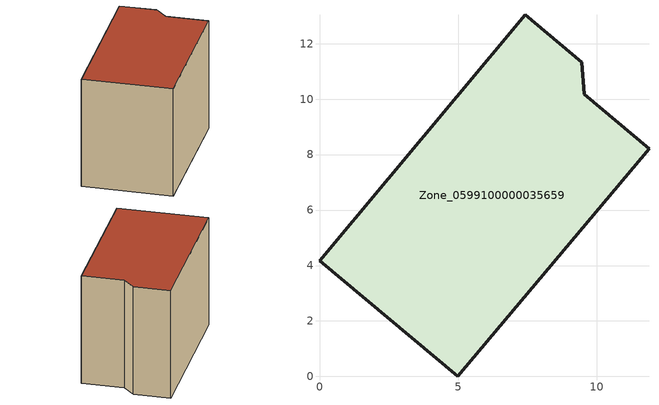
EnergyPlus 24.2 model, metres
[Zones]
Zone_0599100000035659
 floor ground (C_G): 0,4.17 7.41,13.05 9.45,11.34 9.54,10.18 11.88,8.22 4.99,0 z0
 wall outside (C_F): 9.54,10.18 9.45,11.34 7.41,13.05 0,4.17 4.99,0 11.88,8.22 9.54,10.18 z0:8.29
 roof outside (C_R): 4.99,0 11.88,8.22 9.54,10.18 9.45,11.34 7.41,13.05 0,4.17 z8.29
[BUILDING]
Pand.0599100000035659: North Axis=0; Terrain=City; Loads Convergence Tolerance Value=0.04; Temperature Convergence Tolerance Value=0.4; Solar Distribution=FullExterior; Maximum Number of Warmup Days=25; Minimum Number of Warmup Days=1
[Site:Location]
Rotterdam.The.Hague.AP_ZH_NLD Design_Conditions: Latitude=51.96; Longitude=4.45; Time Zone=1; Elevation=-4.5
[SITE:GROUNDTEMPERATURE:BUILDINGSURFACE]
18, 18, 18, 18, 18, 18, 18, 18, 18, 18, 18, 18
[MATERIAL] Thermal Absorptance=0.9; Solar Absorptance=0.7; Visible Absorptance=0.7
Name | Roughness | Thickness | Conductivity | Density | Specific Heat
G.TI.1946-1964 | MediumSmooth | 0.15 | 1 | 540 | 1210
F.TI.1946-1964 | Rough | 0.3 | 0.857143 | 1920 | 840
R.TI.1946-1964 | MediumRough | 0.2 | 0.277778 | 1500 | 1000
[CONSTRUCTION]
C_G: G.TI.1946-1964
C_F: F.TI.1946-1964
C_R: R.TI.1946-1964
[ZONE]
Zone_0599100000035659: Type=1; Multiplier=1; Ceiling Height=Autocalculate; Volume=Autocalculate; Floor Area=autocalculate; Part of Total Floor Area=Yes
[ZONEINFILTRATION:DESIGNFLOWRATE]
Infil_Zone_0599100000035659: Zone or ZoneList or Space or SpaceList=Zone_0599100000035659; Schedule=AlwaysOn; Design Flow Rate Calculation Method=Flow/Area; Flow Rate per Floor Area=0.003; Constant Term Coefficient=1; Temperature Term Coefficient=0; Velocity Term Coefficient=0; Velocity Squared Term Coefficient=0
[HVACTEMPLATE:ZONE:IDEALLOADSAIRSYSTEM]
Zone_0599100000035659: Maximum Heating Supply Air Temperature=50; Minimum Cooling Supply Air Temperature=13; Maximum Heating Supply Air Humidity Ratio=0.0156; Minimum Cooling Supply Air Humidity Ratio=0.0077; Heating Limit=NoLimit; Cooling Limit=NoLimit; Dehumidification Control Type=ConstantSensibleHeatRatio; Cooling Sensible Heat Ratio=0.7; Dehumidification Setpoint=60; Humidification Control Type=None; Humidification Setpoint=30; Outdoor Air Method=None; Outdoor Air Flow Rate per Person=0.00944; Outdoor Air Flow Rate per Zone Floor Area=0; Outdoor Air Flow Rate per Zone=0; Demand Controlled Ventilation Type=None; Outdoor Air Economizer Type=NoEconomizer; Heat Recovery Type=None; Sensible Heat Recovery Effectiveness=0.7; Latent Heat Recovery Effectiveness=0.65
[ZONECONTROL:THERMOSTAT]
ThermostatControl_Zone_0599100000035659: Zone or ZoneList=Zone_0599100000035659; Control Type Schedule=DualSetpointControlType; Control 1=Thermostat_Zone_0599100000035659; Temperature Difference Between Cutout And Setpoint=0
[THERMOSTATSETPOINT:DUALSETPOINT]
Thermostat_Zone_0599100000035659: Heating Setpoint Temperature Schedule=HeatingSetpoint_Zone_0599100000035659; Cooling Setpoint Temperature Schedule=CoolingSetpoint_Zone_0599100000035659
[SCHEDULE:COMPACT]
HeatingSetpoint_Zone_0599100000035659: Through: 12/31, For: AllDays, Until: 24:00, 21
CoolingSetpoint_Zone_0599100000035659: Through: 12/31, For: AllDays, Until: 24:00, 24
DualSetpointControlType: Through: 12/31, For: AllDays, Until: 24:00, 4
AlwaysOn: Through: 12/31, For: AllDays, Until: 24:00, 1
